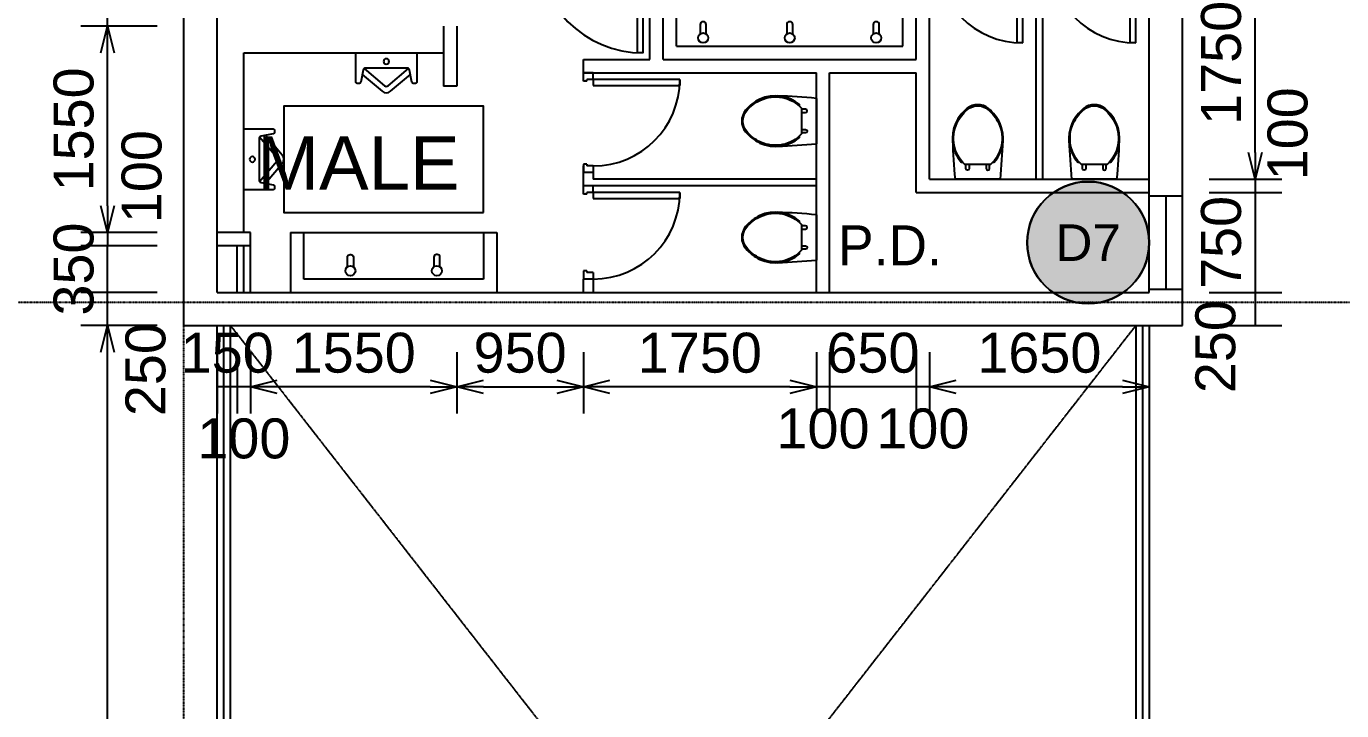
# Model space of a CAD drawing. Header units: millimetres. Extents: x 493 to 50177, y 313 to 55316.
# Drawn here: x 28105 to 37985, y 29615 to 34760 of the extents above; entities that cross this region are included whole.
import ezdxf
from ezdxf.enums import TextEntityAlignment as Align

# ---------------------------------------------------------------- set-up
doc = ezdxf.new("R2010")
doc.units = ezdxf.units.MM
doc.linetypes.add('CENTER', pattern=[50.8, 31.75, -6.35, 6.35, -6.35])
doc.linetypes.add('DASHDOT', pattern=[1, 0.5, -0.25, 0, -0.25])
doc.layers.get('0').update_dxf_attribs({"color": 8})
doc.layers.get('Defpoints').update_dxf_attribs({"color": 8})
for name, color, linetype in [('DLN020__', 8, 'DASHDOT'), ('DLN030', 8, 'Continuous'), ('DLN041__', 8, 'Continuous'), ('DLN220__', 8, 'Continuous'), ('DLN280__', 8, 'Continuous'), ('DLN324__', 8, 'Continuous'), ('DLN325-1', 8, 'Continuous'), ('DLN325__', 8, 'Continuous'), ('DLN327__', 8, 'CENTER'), ('DLN740__', 8, 'Continuous'), ('FITBATH', 8, 'Continuous'), ('FITDOOR', 8, 'Continuous'), ('FS-10', 8, 'Continuous'), ('MARK', 8, 'Continuous')]:
    doc.layers.add(name, color=color, linetype=linetype)
doc.styles.add('ROMANS', font='swissl.ttf')
doc.styles.add('SWIS721LT450', font='swissl.ttf')
doc.styles.add('SWIS721LT750', font='swissl.ttf')
doc.dimstyles.new('INTDIM', dxfattribs={"dimscale": 200, "dimtxt": 2.25, "dimasz": 1.5, "dimexe": 1, "dimexo": 0, "dimgap": 1, "dimtad": 1, "dimdec": 0, "dimrnd": 1, "dimzin": 1, "dimdsep": 46, "dimtxsty": 'SWIS721LT450', "dimcen": 1, "dimclrd": 256, "dimclre": 256, "dimclrt": 256, "dimaunit": 1, "dimadec": 3, "dimazin": 0, "dimtfac": 1, "dimtdec": 0, "dimtix": 1, "dimtmove": 2, "dimatfit": 0, "dimfxl": 1, "dimtolj": 1, "dimtzin": 0, "dimarcsym": 0})

# ---------------------------------------------------------------- blocks, each defined once
blk = doc.blocks.new('DIMARR')
for p, q in [((-1, 0.25), (0, 0)), ((-1, 0), (0, 0)), ((0, 0), (-1, -0.25))]:
    blk.add_line(p, q)
blk = doc.blocks.new('*D252')
at = {"layer": 'Defpoints', "color": 0, "transparency": 16777216}
for p in [(28715.3, 32510), (29288.6, 32510), (29288.6, 23785)]:
    blk.add_point(p, dxfattribs=at)
at = {"layer": 'DLN030', "lineweight": -2, "transparency": 16777216}
for p, q in [((29088.6, 32510), (28515.3, 32510)), ((28715.3, 23985), (28715.3, 32310)), ((29088.6, 23785), (28515.3, 23785))]:
    blk.add_line(p, q, dxfattribs=at)
at = {"layer": 'DLN030', "lineweight": -2, "transparency": 16777216, "xscale": 200, "yscale": 200, "zscale": 200}
for p, rotation in [((28715.3, 32510), 90), ((28715.3, 23785), 270)]:
    blk.add_blockref('DIMARR', p, dxfattribs=dict(at, rotation=rotation))
at = {"layer": 'DLN030', "transparency": 16777216, "insert": (28461.2, 28147.5), "char_height": 300, "attachment_point": 5, "rotation": 90, "style": 'SWIS721LT450'}
blk.add_mtext('\\A1;8725', dxfattribs=at)
blk = doc.blocks.new('*D388')
at = {"layer": 'Defpoints', "color": 0, "transparency": 16777216}
for p in [(28715.3, 32760), (29288.6, 32760), (29288.6, 32510)]:
    blk.add_point(p, dxfattribs=at)
at = {"layer": 'DLN030', "lineweight": -2, "transparency": 16777216}
for p, q in [((29088.6, 32760), (28515.3, 32760)), ((28715.3, 32510), (28715.3, 32760)), ((29088.6, 32510), (28515.3, 32510))]:
    blk.add_line(p, q, dxfattribs=at)
at = {"layer": 'DLN030', "transparency": 16777216, "insert": (29001.3, 32179.2), "char_height": 300, "attachment_point": 5, "rotation": 90, "style": 'SWIS721LT450'}
blk.add_mtext('\\A1;250', dxfattribs=at)
blk = doc.blocks.new('*D390')
at = {"layer": 'Defpoints', "color": 0, "transparency": 16777216}
for p in [(36788.6, 35360), (37334.4, 35360), (36788.6, 33610)]:
    blk.add_point(p, dxfattribs=at)
at = {"layer": 'DLN030', "lineweight": -2, "transparency": 16777216}
for p, q in [((36988.6, 35360), (37534.4, 35360)), ((37334.4, 33810), (37334.4, 35160)), ((36988.6, 33610), (37534.4, 33610))]:
    blk.add_line(p, q, dxfattribs=at)
at = {"layer": 'DLN030', "lineweight": -2, "transparency": 16777216, "xscale": 200, "yscale": 200, "zscale": 200}
for p, rotation in [((37334.4, 35360), 90), ((37334.4, 33610), 270)]:
    blk.add_blockref('DIMARR', p, dxfattribs=dict(at, rotation=rotation))
at = {"layer": 'DLN030', "transparency": 16777216, "insert": (37080.2, 34485), "char_height": 300, "attachment_point": 5, "rotation": 90, "style": 'SWIS721LT450'}
blk.add_mtext('\\A1;1750', dxfattribs=at)
blk = doc.blocks.new('*D391')
at = {"layer": 'Defpoints', "color": 0, "transparency": 16777216}
for p in [(36788.6, 33610), (36788.6, 33510), (37334.4, 33510)]:
    blk.add_point(p, dxfattribs=at)
at = {"layer": 'DLN030', "lineweight": -2, "transparency": 16777216}
for p, q in [((36988.6, 33610), (37534.4, 33610)), ((37334.4, 33610), (37334.4, 33510)), ((36988.6, 33510), (37534.4, 33510))]:
    blk.add_line(p, q, dxfattribs=at)
at = {"layer": 'DLN030', "transparency": 16777216, "insert": (37579.4, 33951.7), "char_height": 300, "attachment_point": 5, "rotation": 90, "style": 'SWIS721LT450'}
blk.add_mtext('\\A1;100', dxfattribs=at)
blk = doc.blocks.new('*D392')
at = {"layer": 'Defpoints', "color": 0, "transparency": 16777216}
for p in [(36788.6, 32760), (36788.6, 32510), (37334.4, 32510)]:
    blk.add_point(p, dxfattribs=at)
at = {"layer": 'DLN030', "lineweight": -2, "transparency": 16777216}
for p, q in [((36988.6, 32760), (37534.4, 32760)), ((37334.4, 32760), (37334.4, 32510)), ((36988.6, 32510), (37534.4, 32510))]:
    blk.add_line(p, q, dxfattribs=at)
at = {"layer": 'DLN030', "transparency": 16777216, "insert": (37037.6, 32351.8), "char_height": 300, "attachment_point": 5, "rotation": 90, "style": 'SWIS721LT450'}
blk.add_mtext('\\A1;250', dxfattribs=at)
blk = doc.blocks.new('*D393')
at = {"layer": 'Defpoints', "color": 0, "transparency": 16777216}
for p in [(36788.6, 33510), (36788.6, 32760), (37334.4, 32760)]:
    blk.add_point(p, dxfattribs=at)
at = {"layer": 'DLN030', "lineweight": -2, "transparency": 16777216}
for p, q in [((36988.6, 33510), (37534.4, 33510)), ((37334.4, 33510), (37334.4, 32760)), ((36988.6, 32760), (37534.4, 32760))]:
    blk.add_line(p, q, dxfattribs=at)
at = {"layer": 'DLN030', "transparency": 16777216, "insert": (37080.2, 33135), "char_height": 300, "attachment_point": 5, "rotation": 90, "style": 'SWIS721LT450'}
blk.add_mtext('\\A1;750', dxfattribs=at)
blk = doc.blocks.new('*D395')
at = {"layer": 'Defpoints', "color": 0, "transparency": 16777216}
for p in [(28715.3, 34860), (29288.6, 34860), (29288.6, 34760)]:
    blk.add_point(p, dxfattribs=at)
at = {"layer": 'DLN030', "lineweight": -2, "transparency": 16777216}
for p, q in [((29088.6, 34860), (28515.3, 34860)), ((28715.3, 34760), (28715.3, 34860)), ((29088.6, 34760), (28515.3, 34760))]:
    blk.add_line(p, q, dxfattribs=at)
at = {"layer": 'DLN030', "transparency": 16777216, "insert": (28934.2, 35194.6), "char_height": 300, "attachment_point": 5, "rotation": 90, "style": 'SWIS721LT450'}
blk.add_mtext('\\A1;100', dxfattribs=at)
blk = doc.blocks.new('*D396')
at = {"layer": 'Defpoints', "color": 0, "transparency": 16777216}
for p in [(29788.6, 32510), (31338.6, 32510), (29788.6, 32050.1)]:
    blk.add_point(p, dxfattribs=at)
at = {"layer": 'DLN030', "lineweight": -2, "transparency": 16777216}
for p, q in [((29788.6, 32310), (29788.6, 31850.1)), ((31338.6, 32310), (31338.6, 31850.1)), ((31138.6, 32050.1), (29988.6, 32050.1))]:
    blk.add_line(p, q, dxfattribs=at)
at = {"layer": 'DLN030', "lineweight": -2, "transparency": 16777216, "xscale": 200, "yscale": 200, "zscale": 200, "rotation": 180}
blk.add_blockref('DIMARR', (29788.6, 32050.1), dxfattribs=at)
at = {"layer": 'DLN030', "lineweight": -2, "transparency": 16777216, "xscale": 200, "yscale": 200, "zscale": 200}
blk.add_blockref('DIMARR', (31338.6, 32050.1), dxfattribs=at)
at = {"layer": 'DLN030', "transparency": 16777216, "insert": (30563.6, 32304.2), "char_height": 300, "attachment_point": 5, "style": 'SWIS721LT450'}
blk.add_mtext('\\A1;1550', dxfattribs=at)
blk = doc.blocks.new('*D397')
at = {"layer": 'Defpoints', "color": 0, "transparency": 16777216}
for p in [(29538.6, 32510), (29688.6, 32510), (29538.6, 32050.1)]:
    blk.add_point(p, dxfattribs=at)
at = {"layer": 'DLN030', "lineweight": -2, "transparency": 16777216}
for p, q in [((29538.6, 32310), (29538.6, 31850.1)), ((29688.6, 32310), (29688.6, 31850.1)), ((29688.6, 32050.1), (29538.6, 32050.1))]:
    blk.add_line(p, q, dxfattribs=at)
at = {"layer": 'DLN030', "transparency": 16777216, "insert": (29613.6, 32304.2), "char_height": 300, "attachment_point": 5, "style": 'SWIS721LT450'}
blk.add_mtext('\\A1;150', dxfattribs=at)
blk = doc.blocks.new('*D398')
at = {"layer": 'Defpoints', "color": 0, "transparency": 16777216}
for p in [(28715.3, 34760), (29288.6, 34760), (29288.6, 33210)]:
    blk.add_point(p, dxfattribs=at)
at = {"layer": 'DLN030', "lineweight": -2, "transparency": 16777216}
for p, q in [((29088.6, 34760), (28515.3, 34760)), ((28715.3, 33410), (28715.3, 34560)), ((29088.6, 33210), (28515.3, 33210))]:
    blk.add_line(p, q, dxfattribs=at)
at = {"layer": 'DLN030', "lineweight": -2, "transparency": 16777216, "xscale": 200, "yscale": 200, "zscale": 200}
for p, rotation in [((28715.3, 34760), 90), ((28715.3, 33210), 270)]:
    blk.add_blockref('DIMARR', p, dxfattribs=dict(at, rotation=rotation))
at = {"layer": 'DLN030', "transparency": 16777216, "insert": (28461.2, 33985), "char_height": 300, "attachment_point": 5, "rotation": 90, "style": 'SWIS721LT450'}
blk.add_mtext('\\A1;1550', dxfattribs=at)
blk = doc.blocks.new('*D399')
at = {"layer": 'Defpoints', "color": 0, "transparency": 16777216}
for p in [(29688.6, 32510), (29788.6, 32510), (29688.6, 32050.1)]:
    blk.add_point(p, dxfattribs=at)
at = {"layer": 'DLN030', "lineweight": -2, "transparency": 16777216}
for p, q in [((29688.6, 32310), (29688.6, 31850.1)), ((29788.6, 32310), (29788.6, 31850.1)), ((29788.6, 32050.1), (29688.6, 32050.1))]:
    blk.add_line(p, q, dxfattribs=at)
at = {"layer": 'DLN030', "transparency": 16777216, "insert": (29738.6, 31660.1), "char_height": 300, "attachment_point": 5, "style": 'SWIS721LT450'}
blk.add_mtext('\\A1;100', dxfattribs=at)
blk = doc.blocks.new('*D400')
at = {"layer": 'Defpoints', "color": 0, "transparency": 16777216}
for p in [(29288.6, 33210), (28715.3, 33110), (29288.6, 33110)]:
    blk.add_point(p, dxfattribs=at)
at = {"layer": 'DLN030', "lineweight": -2, "transparency": 16777216}
for p, q in [((29088.6, 33210), (28515.3, 33210)), ((28715.3, 33210), (28715.3, 33110)), ((29088.6, 33110), (28515.3, 33110))]:
    blk.add_line(p, q, dxfattribs=at)
at = {"layer": 'DLN030', "transparency": 16777216, "insert": (28972.1, 33629.9), "char_height": 300, "attachment_point": 5, "rotation": 90, "style": 'SWIS721LT450'}
blk.add_mtext('\\A1;100', dxfattribs=at)
blk = doc.blocks.new('*D401')
at = {"layer": 'Defpoints', "color": 0, "transparency": 16777216}
for p in [(28715.3, 33110), (29288.6, 33110), (29288.6, 32760)]:
    blk.add_point(p, dxfattribs=at)
at = {"layer": 'DLN030', "lineweight": -2, "transparency": 16777216}
for p, q in [((29088.6, 33110), (28515.3, 33110)), ((28715.3, 32760), (28715.3, 33110)), ((29088.6, 32760), (28515.3, 32760))]:
    blk.add_line(p, q, dxfattribs=at)
at = {"layer": 'DLN030', "transparency": 16777216, "insert": (28461.2, 32935), "char_height": 300, "attachment_point": 5, "rotation": 90, "style": 'SWIS721LT450'}
blk.add_mtext('\\A1;350', dxfattribs=at)
blk = doc.blocks.new('SANWC1')
at = {"layer": 'FITBATH'}
blk.add_lwpolyline([(0.317, 0.583, 0.06727), (0.374, 0.697, 0.082508), (0.404, 0.875, 0.082508), (0.374, 1.053, 0.090374), (0.291, 1.202, 0.104298), (0.157, 1.309, 0.116855), (0, 1.346, 0.116855), (-0.157, 1.309, 0.104298), (-0.291, 1.202, 0.090374), (-0.374, 1.053, 0.082508), (-0.404, 0.875, 0.082508), (-0.374, 0.697, 0.06727), (-0.317, 0.583, 0.06727)], format="xyb", dxfattribs=at)
for points in [[(-0.224, 1.147, 0.090374), (-0.292, 1.025, 0.082508), (-0.317, 0.875, 0.082508), (-0.292, 0.725, 0.090374), (-0.224, 0.603, 0.104298), (-0.118, 0.518, 0.116855), (0, 0.49, 0.116855), (0.118, 0.518, 0.104298), (0.224, 0.603, 0.090374), (0.292, 0.725, 0.082508), (0.317, 0.875, 0.082508), (0.292, 1.025, 0.090374), (0.224, 1.147, 0.104298), (0.118, 1.232, 0.116855), (0, 1.26, 0.116855), (-0.118, 1.232, 0.104298)], [(-0.452, 0.385), (0.452, 0.385, -0.414214), (0.5, 0.337), (0.5, 0.048, -0.414214), (0.452, 0), (-0.452, 0, -0.414214), (-0.5, 0.048), (-0.5, 0.337, -0.414214)]]:
    blk.add_lwpolyline(points, format="xyb", close=True, dxfattribs=at)
for points in [[(-0.317, 0.583), (-0.317, 0.385)], [(0.317, 0.583), (0.317, 0.385)]]:
    blk.add_lwpolyline(points, dxfattribs=at)
blk = doc.blocks.new('SANLAV1')
at = {"layer": 'FITBATH'}
for points in [[(0.492, 0.355, 0.195397), (0.459, 0.57, 0.106942), (0.341, 0.695, 0.081615), (0.188, 0.768, 0.069755), (0, 0.794, 0.069755), (-0.188, 0.768, 0.081615), (-0.341, 0.695, 0.106942), (-0.459, 0.57, 0.195397), (-0.492, 0.355, 0.195397)], [(0.492, 0.355), (0.453, 0.017, -0.380701), (0.434, 0), (-0.434, 0, -0.380701), (-0.453, 0.017), (-0.492, 0.355)]]:
    blk.add_lwpolyline(points, format="xyb", dxfattribs=at)
blk.add_lwpolyline([(0.412, 0.422, 0.135913), (0.383, 0.524, 0.106942), (0.291, 0.623, 0.081615), (0.163, 0.683, 0.069755), (0, 0.706, 0.069755), (-0.163, 0.683, 0.081615), (-0.291, 0.623, 0.106942), (-0.383, 0.524, 0.135913), (-0.412, 0.422, 0.135913), (-0.383, 0.319, 0.106942), (-0.291, 0.221, 0.081615), (-0.163, 0.16, 0.069755), (0, 0.137, 0.069755), (0.163, 0.16, 0.081615), (0.291, 0.221, 0.106942), (0.383, 0.319, 0.135913)], format="xyb", close=True, dxfattribs=at)
blk.add_circle((-0.002, 0.274), 0.049, dxfattribs=at)
blk = doc.blocks.new('DR1CL1')
at = {"layer": 'FITDOOR'}
for p, q in [((50, 0), (0, 0)), ((0, 0), (0, -75)), ((50, 0), (50, -50)), ((62.5, -75), (0, -75)), ((62.5, -50), (50, -50)), ((62.5, -50), (62.5, -75))]:
    blk.add_line(p, q, dxfattribs=at)
blk = doc.blocks.new('DR1CD')
at = {"layer": 'FITDOOR'}
for p, q in [((0, 1), (45, 1)), ((0, 1), (0, 0)), ((45, 0), (45, 1)), ((0, 0), (45, 0))]:
    blk.add_line(p, q, dxfattribs=at)
blk = doc.blocks.new('DR1CM')
at = {"layer": 'FITDOOR'}
blk.add_arc((0, 0), 1, 0, 90, dxfattribs=at)
blk = doc.blocks.new('DR1CR1')
at = {"layer": 'FITDOOR'}
for p, q in [((-50, 0), (0, 0)), ((-50, 0), (-50, -50)), ((0, 0), (0, -75)), ((-62.5, -50), (-62.5, -75)), ((-62.5, -50), (-50, -50)), ((-62.5, -75), (0, -75))]:
    blk.add_line(p, q, dxfattribs=at)
blk = doc.blocks.new('DR1CL2')
at = {"layer": 'FITDOOR'}
for p, q in [((50, 0), (0, 0)), ((0, 0), (0, -25)), ((50, 0), (50, -50)), ((12, -25), (0, -25)), ((0, -75), (0, -100)), ((12, -75), (0, -75)), ((62.5, -50), (50, -50)), ((62.5, -50), (62.5, -100)), ((62.5, -100), (0, -100))]:
    blk.add_line(p, q, dxfattribs=at)
blk = doc.blocks.new('DR1CR2')
at = {"layer": 'FITDOOR'}
for p, q in [((-50, 0), (-50, -50)), ((-50, 0), (0, 0)), ((0, 0), (0, -25)), ((-62.5, -50), (-50, -50)), ((-62.5, -50), (-62.5, -100)), ((-12, -25), (0, -25)), ((-12, -75), (0, -75)), ((0, -75), (0, -100)), ((-62.5, -100), (0, -100))]:
    blk.add_line(p, q, dxfattribs=at)
blk = doc.blocks.new('DR1AD')
at = {"layer": 'FITDOOR'}
for p, q in [((-45, 1), (0, 1)), ((-45, 1), (-45, 0)), ((0, 0), (0, 1)), ((-45, 0), (0, 0))]:
    blk.add_line(p, q, dxfattribs=at)
blk = doc.blocks.new('TOILET01')
at = {"layer": 'DLN740__'}
blk.add_line((170.7, 0), (-170.7, 0), dxfattribs=at)
for points in [[(112.8, 127.4), (123.6, 127.4, 0.294171), (164.9, 423.4, 0.11195), (81.6, 531.3, 0.35994), (-81.6, 531.3, 0.11195), (-164.9, 423.4, 0.294171), (-123.6, 127.4), (-112.8, 127.4)], [(-63.6, 110.7), (-63.6, 80.6, -1), (-88.4, 80.6), (-88.4, 110.7)], [(63.6, 110.7), (63.6, 80.6, 1), (88.4, 80.6), (88.4, 110.7)]]:
    blk.add_lwpolyline(points, format="xyb", dxfattribs=at)
blk.add_lwpolyline([(157.5, 420, -0.325454), (96.3, 110.7), (-96.3, 110.7, -0.325454), (-157.5, 420, -0.11195), (-76.5, 525, -0.35994), (76.5, 525, -0.11195)], format="xyb", close=True, dxfattribs=at)
for centre, start, end in [((6996.1, 618.7), 182.61819, 184.9339), ((-6996.1, 618.7), 355.0661, 357.38181)]:
    blk.add_arc(centre, 7193.5, start, end, dxfattribs=at)
blk = doc.blocks.new('URINAL')
at = {"layer": 'DLN740__'}
for points in [[(-173.5, -129.9, -0.355245), (-154, -114), (154, -114, -0.355245), (173.5, -129.9), (192.5, -221, 0.355529), (202.3, -229), (220, -229, 0.414214), (230, -219), (230, 0), (-230, 0), (-230, -219, 0.414214), (-220, -229), (-202.3, -229, 0.355529), (-192.5, -221), (-173.5, -129.9)], [(180.5, -163.4), (32.2, -288.3, -0.364844), (-32.2, -288.3), (-180.5, -163.4)], [(166.5, -118.4), (12.9, -247.7, -0.364844), (-12.9, -247.7), (-166.5, -118.4)]]:
    blk.add_lwpolyline(points, format="xyb", dxfattribs=at)
blk.add_circle((0, -64), 20.5, dxfattribs=at)
blk = doc.blocks.new('SANSLO-V01')
at = {"layer": 'FITBATH'}
for points in [[(225, 0), (225, 300, 0.414214), (125, 400), (-125, 400, 0.414214), (-225, 300), (-225, 0)], [(190, 85), (190, 290, 0.414214), (115, 365), (-115, 365, 0.414214), (-190, 290), (-190, 85, 0.414214), (-140, 35), (140, 35, 0.414214)]]:
    blk.add_lwpolyline(points, format="xyb", close=True, dxfattribs=at)
blk.add_circle((0, 115), 25, dxfattribs=at)
blk = doc.blocks.new('CORE_TOILET')
blk.add_line((-1650, -4825), (-875, -4825))
at = {"layer": 'DLN220__'}
for p, q in [((-3600, 0), (-3600, -550)), ((-3500, 0), (-3500, -550)), ((-850, -1550), (-850, 0)), ((-750, -1650), (-750, 0)), ((-3600, -550), (-3500, -550)), ((-3800, -1650), (-3800, -1550)), ((-3100, -1550), (-3800, -1550)), ((-850, -1550), (-3100, -1550)), ((-750, -1650), (-3800, -1650)), ((-3650, -2550), (-3750, -2550)), ((-3750, -3925), (-3750, -2550)), ((-3650, -3925), (-3650, -2550)), ((-4650, -2975), (-5200, -2975)), ((-4650, -2975), (-4650, -3075)), ((-3750, -3000), (-3750, -3100)), ((-4650, -3075), (-5200, -3075)), ((-1750, -3075), (-1650, -3075)), ((-1750, -3925), (-1750, -3075)), ((-1650, -4825), (-1650, -3075)), ((-3650, -3450), (-3650, -3450)), ((-5300, -3675), (-5300, -4125)), ((-5200, -3675), (-5200, -4125)), ((-4250, -3925), (-3750, -3925)), ((-4250, -4025), (-4250, -3925)), ((-3650, -3925), (-1750, -3925)), ((-4250, -4025), (-2500, -4025)), ((-2500, -5675), (-2500, -4025)), ((-2400, -5675), (-2400, -4025)), ((-2400, -4025), (-1750, -4025)), ((-1750, -4925), (-1750, -4025)), ((-5200, -4125), (-5300, -4125)), ((-1650, -4825), (0, -4825)), ((-1750, -4925), (0, -4925)), ((-6750, -5225), (-7000, -5225)), ((-6750, -5325), (-6750, -5225)), ((-6750, -5325), (-7000, -5325))]:
    blk.add_line(p, q, dxfattribs=at)
at = {"layer": 'DLN220__', "ltscale": 0.05}
blk.add_lwpolyline([(-5000, -5075), (-5000, -4275), (-6500, -4275), (-6500, -5075)], close=True, dxfattribs=at)
at = {"layer": 'DLN325__', "ltscale": 0.3}
for p, q in [((-6850, -5675), (-6850, -5325)), ((-6800, -5675), (-6800, -5325)), ((-6750, -5675), (-6750, -5325))]:
    blk.add_line(p, q, dxfattribs=at)
at = {"layer": 'DLN740__'}
for p, q in [((-980, -730), (-1600, -730)), ((-980, -770), (-1600, -770)), ((-850, -730), (-980, -730)), ((-850, -770), (-980, -770)), ((-1227.7, -1460), (-1767.7, -1460)), ((-1817.7, -1550), (-1817.7, -1510)), ((-1777.7, -1550), (-1777.7, -1510)), ((-1227.7, -1500), (-1767.7, -1500)), ((-1217.7, -1550), (-1217.7, -1510)), ((-1177.7, -1550), (-1177.7, -1510)), ((-800, -3075), (-900, -3075)), ((-900, -3150), (-800, -3150)), ((-850, -4825), (-850, -3150)), ((-800, -4825), (-800, -3150)), ((0, -3075), (-50, -3075)), ((-50, -3150), (0, -3150)), ((-1750, -3425), (-3650, -3425)), ((-3550, -3825), (-3550, -3425)), ((-1850, -3825), (-1850, -3425)), ((-3550, -3825), (-1850, -3825)), ((-6800, -3875), (-5300, -3875)), ((-4250, -4875), (-4250, -4725)), ((-4175, -4725), (-4175, -4825)), ((-2500, -4825), (-4175, -4825)), ((-2500, -4875), (-4250, -4875)), ((-6450, -5225), (-4900, -5225)), ((-6350, -5575), (-6350, -5225)), ((-5000, -5225), (-5000, -5575)), ((-4900, -5225), (-4900, -5675)), ((-5000, -5575), (-6350, -5575)), ((-4250, -5675), (-4250, -5575)), ((-4175, -5575), (-4175, -5675))]:
    blk.add_line(p, q, dxfattribs=at)
for points in [[(-3327.5, -3732.6), (-3327.5, -3660.7, 0.414214), (-3347.5, -3640.7), (-3352.5, -3640.7, 0.414214), (-3372.5, -3660.7), (-3372.5, -3732.6)], [(-2677.5, -3732.6), (-2677.5, -3660.7, 0.414214), (-2697.5, -3640.7), (-2702.5, -3640.7, 0.414214), (-2722.5, -3660.7), (-2722.5, -3732.6)], [(-2027.5, -3732.6), (-2027.5, -3660.7, 0.414214), (-2047.5, -3640.7), (-2052.5, -3640.7, 0.414214), (-2072.5, -3660.7), (-2072.5, -3732.6)], [(-6022.5, -5482.6), (-6022.5, -5410.7, -0.414214), (-6002.5, -5390.7), (-5997.5, -5390.7, -0.414214), (-5977.5, -5410.7), (-5977.5, -5482.6)], [(-5327.5, -5482.6), (-5327.5, -5410.7, 0.414214), (-5347.5, -5390.7), (-5352.5, -5390.7, 0.414214), (-5372.5, -5410.7), (-5372.5, -5482.6)]]:
    blk.add_lwpolyline(points, format="xyb", dxfattribs=at)
for points in [[(-6800, -5225), (-6800, -3875)], [(-6450, -5225), (-6450, -5675)]]:
    blk.add_lwpolyline(points, dxfattribs=at)
for centre in [(-3350, -3762.6), (-2700, -3762.6), (-2050, -3762.6), (-6000, -5512.6), (-5350, -5512.6)]:
    blk.add_circle(centre, 37.5, dxfattribs=at)
for centre, radius, start, end in [((-1600, -750), 20, 90, 270), ((-980, -750), 20, 90, 270), ((-1767.7, -1510), 50, 90, 180), ((-1227.7, -1510), 50, 0, 90), ((-1767.7, -1510), 10, 90, 180), ((-1227.7, -1510), 10, 0, 90)]:
    blk.add_arc(centre, radius, start, end, dxfattribs=at)
at = {"layer": 'FITDOOR'}
blk.add_arc((-3508.3, -1538), 942.4, 95.58245, 177.69071, dxfattribs=at)
at = {"layer": 'DLN325__', "xscale": -1}
for name, p, rotation in [('DR1CL2', (-3600, -550), 90), ('DR1CR2', (-3600, -1550), 90), ('DR1CL1', (-750, -1650), 180), ('DR1CR1', (0, -1650), 180)]:
    blk.add_blockref(name, p, dxfattribs=dict(at, rotation=rotation))
at = {"layer": 'DLN325__', "xscale": -1, "yscale": 850, "rotation": 90}
blk.add_blockref('DR1AD', (-3600, -1500), dxfattribs=at)
at = {"layer": 'DLN325__'}
for name, p, rotation in [('DR1CL2', (-3700, -1650), 270), ('DR1CR2', (-3650, -2550), 270), ('DR1CR2', (-4650, -3075), 180), ('DR1CL2', (-3750, -3075), 180)]:
    blk.add_blockref(name, p, dxfattribs=dict(at, rotation=rotation))
for p, xscale, yscale, zscale, rotation in [((-50, -1650), 650, 650, 650, 180), ((-3700, -1700), 800, 800, 800, 270), ((-3800, -3075), 800, 800, 800, 180)]:
    blk.add_blockref('DR1CM', p, dxfattribs=dict(at, xscale=xscale, yscale=yscale, zscale=zscale, rotation=rotation))
for p, yscale, rotation in [((-50, -1650), 650, 180), ((-3700, -1700), 800, 270), ((-3800, -3075), 800, 180)]:
    blk.add_blockref('DR1CD', p, dxfattribs=dict(at, yscale=yscale, rotation=rotation))
at = {"layer": 'DLN740__'}
for name, p, rotation in [('SANSLO-V01', (-375, 0), 180), ('TOILET01', (-2500, -4387.5), 90), ('TOILET01', (-2500, -5262.5), 90)]:
    blk.add_blockref(name, p, dxfattribs=dict(at, rotation=rotation))
for name, p, xscale, yscale, zscale, rotation in [('SANWC1', (-850, -1100), 550, 550, 550, 90), ('DR1CM', (-950, -3150), 650, 650, 650, 180), ('DR1CM', (-100, -3150), 650, 650, 650, 180), ('DR1CM', (-4175, -4075), 650, 650, 650, 270), ('DR1CM', (-4175, -4925), 650, 650, 650, 270)]:
    blk.add_blockref(name, p, dxfattribs=dict(at, xscale=xscale, yscale=yscale, zscale=zscale, rotation=rotation))
at = {"layer": 'DLN740__', "xscale": 400, "yscale": 400, "zscale": 400}
blk.add_blockref('SANLAV1', (-2300.4, -1550), dxfattribs=at)
at = {"layer": 'DLN740__'}
for name, p, xscale, rotation in [('DR1CL1', (-1650, -3150), -1, 180), ('DR1CR1', (-900, -3150), -1, 180), ('DR1CL1', (-800, -3150), -1, 180), ('DR1CR1', (-50, -3150), -1, 180), ('DR1CR1', (-4175, -4025), -1, 270), ('URINAL', (-6800, -4675), -1.000000000000002, 90.00000002556308), ('DR1CL1', (-4175, -4775), -1, 270), ('DR1CR1', (-4175, -4875), -1, 270), ('DR1CL1', (-4175, -5575), -1, 270)]:
    blk.add_blockref(name, p, dxfattribs=dict(at, xscale=xscale, rotation=rotation))
at = {"layer": 'DLN740__', "yscale": 650}
for p, rotation in [((-950, -3150), 180), ((-100, -3150), 180), ((-4175, -4075), 270), ((-4175, -4925), 270)]:
    blk.add_blockref('DR1CD', p, dxfattribs=dict(at, rotation=rotation))
at = {"layer": 'DLN740__', "xscale": -1}
blk.add_blockref('URINAL', (-5730, -3875), dxfattribs=at)
at = {"layer": 'DLN740__'}
for p in [(-1287.5, -4825), (-412.5, -4825)]:
    blk.add_blockref('TOILET01', p, dxfattribs=at)
at = {"layer": 'DLN041__', "insert": (-2337.2, -5471.5), "char_height": 300, "width": 1310.626, "attachment_point": 7, "style": 'SWIS721LT750'}
blk.add_mtext('{\\fUnivers|b0|i0|c0|p34;P.D.}', dxfattribs=at)
blk = doc.blocks.new('*D410')
at = {"layer": 'Defpoints', "color": 0, "transparency": 16777216}
for p in [(32288.6, 32510), (34038.6, 32510), (32288.6, 32050.1)]:
    blk.add_point(p, dxfattribs=at)
at = {"layer": 'DLN030', "lineweight": -2, "transparency": 16777216}
for p, q in [((32288.6, 32310), (32288.6, 31850.1)), ((34038.6, 32310), (34038.6, 31850.1)), ((33838.6, 32050.1), (32488.6, 32050.1))]:
    blk.add_line(p, q, dxfattribs=at)
at = {"layer": 'DLN030', "lineweight": -2, "transparency": 16777216, "xscale": 200, "yscale": 200, "zscale": 200, "rotation": 180}
blk.add_blockref('DIMARR', (32288.6, 32050.1), dxfattribs=at)
at = {"layer": 'DLN030', "lineweight": -2, "transparency": 16777216, "xscale": 200, "yscale": 200, "zscale": 200}
blk.add_blockref('DIMARR', (34038.6, 32050.1), dxfattribs=at)
at = {"layer": 'DLN030', "transparency": 16777216, "insert": (33163.6, 32304.2), "char_height": 300, "attachment_point": 5, "style": 'SWIS721LT450'}
blk.add_mtext('\\A1;1750', dxfattribs=at)
blk = doc.blocks.new('*D411')
at = {"layer": 'Defpoints', "color": 0, "transparency": 16777216}
for p in [(34038.6, 32510), (34138.6, 32510), (34038.6, 32050.1)]:
    blk.add_point(p, dxfattribs=at)
at = {"layer": 'DLN030', "lineweight": -2, "transparency": 16777216}
for p, q in [((34038.6, 32310), (34038.6, 31850.1)), ((34138.6, 32310), (34138.6, 31850.1)), ((34138.6, 32050.1), (34038.6, 32050.1))]:
    blk.add_line(p, q, dxfattribs=at)
at = {"layer": 'DLN030', "transparency": 16777216, "insert": (34088.6, 31735), "char_height": 300, "attachment_point": 5, "style": 'SWIS721LT450'}
blk.add_mtext('\\A1;100', dxfattribs=at)
blk = doc.blocks.new('*D412')
at = {"layer": 'Defpoints', "color": 0, "transparency": 16777216}
for p in [(34888.6, 32510), (36538.6, 32510), (34888.6, 32050.1)]:
    blk.add_point(p, dxfattribs=at)
at = {"layer": 'DLN030', "lineweight": -2, "transparency": 16777216}
for p, q in [((34888.6, 32310), (34888.6, 31850.1)), ((36538.6, 32310), (36538.6, 31850.1)), ((36338.6, 32050.1), (35088.6, 32050.1))]:
    blk.add_line(p, q, dxfattribs=at)
at = {"layer": 'DLN030', "lineweight": -2, "transparency": 16777216, "xscale": 200, "yscale": 200, "zscale": 200, "rotation": 180}
blk.add_blockref('DIMARR', (34888.6, 32050.1), dxfattribs=at)
at = {"layer": 'DLN030', "lineweight": -2, "transparency": 16777216, "xscale": 200, "yscale": 200, "zscale": 200}
blk.add_blockref('DIMARR', (36538.6, 32050.1), dxfattribs=at)
at = {"layer": 'DLN030', "transparency": 16777216, "insert": (35713.6, 32304.2), "char_height": 300, "attachment_point": 5, "style": 'SWIS721LT450'}
blk.add_mtext('\\A1;1650', dxfattribs=at)
blk = doc.blocks.new('*D413')
at = {"layer": 'Defpoints', "color": 0, "transparency": 16777216}
for p in [(34788.6, 32510), (34888.6, 32510), (34788.6, 32050.1)]:
    blk.add_point(p, dxfattribs=at)
at = {"layer": 'DLN030', "lineweight": -2, "transparency": 16777216}
for p, q in [((34788.6, 32310), (34788.6, 31850.1)), ((34888.6, 32310), (34888.6, 31850.1)), ((34888.6, 32050.1), (34788.6, 32050.1))]:
    blk.add_line(p, q, dxfattribs=at)
at = {"layer": 'DLN030', "transparency": 16777216, "insert": (34838.6, 31735), "char_height": 300, "attachment_point": 5, "style": 'SWIS721LT450'}
blk.add_mtext('\\A1;100', dxfattribs=at)
blk = doc.blocks.new('*D414')
at = {"layer": 'Defpoints', "color": 0, "transparency": 16777216}
for p in [(34138.6, 32510), (34788.6, 32510), (34138.6, 32050.1)]:
    blk.add_point(p, dxfattribs=at)
at = {"layer": 'DLN030', "lineweight": -2, "transparency": 16777216}
for p, q in [((34138.6, 32310), (34138.6, 31850.1)), ((34788.6, 32310), (34788.6, 31850.1)), ((34788.6, 32050.1), (34138.6, 32050.1))]:
    blk.add_line(p, q, dxfattribs=at)
at = {"layer": 'DLN030', "transparency": 16777216, "insert": (34463.6, 32304.2), "char_height": 300, "attachment_point": 5, "style": 'SWIS721LT450'}
blk.add_mtext('\\A1;650', dxfattribs=at)
blk = doc.blocks.new('*D415')
at = {"layer": 'Defpoints', "color": 0, "transparency": 16777216}
for p in [(31338.6, 32510), (32288.6, 32510), (32288.6, 32050.1)]:
    blk.add_point(p, dxfattribs=at)
at = {"layer": 'DLN030', "lineweight": -2, "transparency": 16777216}
for p, q in [((31338.6, 32310), (31338.6, 31850.1)), ((32288.6, 32310), (32288.6, 31850.1)), ((31538.6, 32050.1), (32088.6, 32050.1))]:
    blk.add_line(p, q, dxfattribs=at)
at = {"layer": 'DLN030', "lineweight": -2, "transparency": 16777216, "xscale": 200, "yscale": 200, "zscale": 200, "rotation": 180}
blk.add_blockref('DIMARR', (31338.6, 32050.1), dxfattribs=at)
at = {"layer": 'DLN030', "lineweight": -2, "transparency": 16777216, "xscale": 200, "yscale": 200, "zscale": 200}
blk.add_blockref('DIMARR', (32288.6, 32050.1), dxfattribs=at)
at = {"layer": 'DLN030', "transparency": 16777216, "insert": (31813.6, 32304.2), "char_height": 300, "attachment_point": 5, "style": 'SWIS721LT450'}
blk.add_mtext('\\A1;950', dxfattribs=at)
blk = doc.blocks.new('DRNO')
at = {"layer": 'MARK'}
blk.add_circle((0, 0), 1, dxfattribs=at)
at = {"layer": 'MARK', "style": 'ROMANS'}
blk.add_attdef('DRNO', text='', height=0.6, dxfattribs=at).set_placement((0, 0), align=Align.MIDDLE)

msp = doc.modelspace()

# ---------------------------------------------------------------- hatches: boundary and pattern name
at = {"layer": 'FS-10'}
h = msp.add_hatch(color=256, dxfattribs=at)
edge = h.paths.add_edge_path()
edge.add_arc((36080.3, 33133.6), 458.3, 0, 360)

# ---------------------------------------------------------------- linework, layer by layer
at = {"layer": 'DLN020__'}
for p, q in [((29288.6, 5956.3), (29288.6, 51206.3)), ((1788.6, 32685), (45540.1, 32685))]:
    msp.add_line(p, q, dxfattribs=at)
at = {"layer": 'DLN280__'}
for p, q in [((29288.6, 32510), (29288.6, 38685)), ((36788.6, 32510), (36788.6, 38685)), ((29538.6, 32760), (29538.6, 38435)), ((36538.6, 32760), (36538.6, 38435)), ((29538.6, 32760), (36538.6, 32760)), ((29288.6, 32510), (36788.6, 32510))]:
    msp.add_line(p, q, dxfattribs=at)
at = {"layer": 'DLN324__'}
for points in [[(36538.6, 32510), (36538.6, 23685), (29538.6, 23685), (29538.6, 32510)], [(36488.6, 32510), (36488.6, 23735), (29588.6, 23735), (29588.6, 32510)], [(36438.6, 32510), (36438.6, 23785), (29638.6, 23785), (29638.6, 32510)]]:
    msp.add_lwpolyline(points, dxfattribs=at)
at = {"layer": 'DLN325__', "ltscale": 0.3}
for p, q in [((36538.6, 33485), (36788.6, 33485)), ((36663.6, 33485), (36663.6, 32785)), ((29738.6, 32760), (29738.6, 33110)), ((36538.6, 32785), (36788.6, 32785))]:
    msp.add_line(p, q, dxfattribs=at)
at = {"layer": 'DLN327__', "ltscale": 0.03}
for p, q in [((29638.6, 23785), (36438.6, 32510)), ((29638.6, 32510), (36438.6, 23785))]:
    msp.add_line(p, q, dxfattribs=at)
at = {"layer": 'FS-10'}
msp.add_circle((36080.3, 33133.6), 458.3, dxfattribs=at)

# ---------------------------------------------------------------- block references
at = {"layer": 'DLN325-1'}
ref = msp.add_blockref('DRNO', (36080.3, 33133.6), dxfattribs=dict(at, xscale=-458.3333333333333, yscale=458.3333333333333, zscale=458.3333333333333, rotation=180))
ref.add_attrib('DRNO', 'D7', dxfattribs={"layer": 'MARK', "height": 275, "style": 'ROMANS'}).set_placement((36080.3, 33133.6), align=Align.MIDDLE)
at = {"layer": 'DLN740__'}
msp.add_blockref('CORE_TOILET', (36538.6, 38435), dxfattribs=at)

# ---------------------------------------------------------------- texts
at = {"layer": 'DLN041__', "style": 'SWIS721LT750'}
msp.add_text('MALE', height=400, dxfattribs=at).set_placement((29838, 33532.2))

# ---------------------------------------------------------------- dimensions: what is measured, and where the dimension line sits
at = {"layer": 'DLN030'}
for base, p1, p2, angle, picture, middle in [((28715.3, 34860), (29288.6, 34760), (29288.6, 34860), 270, '*D395', (28934.2, 35194.6)), ((37334.4, 33510), (36788.6, 33610), (36788.6, 33510), 90, '*D391', (37579.4, 33951.7)), ((28715.3, 33110), (29288.6, 33210), (29288.6, 33110), 90, '*D400', (28972.1, 33629.9)), ((28715.3, 32760), (29288.6, 32510), (29288.6, 32760), 270, '*D388', (29001.3, 32179.2)), ((37334.4, 32510), (36788.6, 32760), (36788.6, 32510), 90, '*D392', (37037.6, 32351.8))]:
    dim = msp.add_linear_dim(base=base, p1=p1, p2=p2, angle=angle, dimstyle='INTDIM', override={"dimscale": 1, "dimtxt": 300, "dimasz": 200, "dimexe": 200, "dimexo": 200, "dimgap": 100, "dimrnd": 0, "dimzin": 0, "dimblk": 'DIMARR', "dimcen": 200, "dimclrt": 256}, dxfattribs=at)
    dim.commit()
    dim.dimension.update_dxf_attribs({"geometry": picture, "text_midpoint": middle, "dimtype": 160})
for base, p1, p2, angle, picture, middle in [((37334.4, 35360), (36788.6, 33610), (36788.6, 35360), 270, '*D390', (37080.2, 34485)), ((28715.3, 34760), (29288.6, 33210), (29288.6, 34760), 270, '*D398', (28461.2, 33985)), ((37334.4, 32760), (36788.6, 33510), (36788.6, 32760), 90, '*D393', (37080.2, 33135)), ((28715.3, 33110), (29288.6, 32760), (29288.6, 33110), 270, '*D401', (28461.2, 32935)), ((28715.3, 32510), (29288.6, 23785), (29288.6, 32510), 270, '*D252', (28461.2, 28147.5)), ((32288.6, 32050.1), (31338.6, 32510), (32288.6, 32510), 180, '*D415', (31813.6, 32304.2))]:
    dim = msp.add_linear_dim(base=base, p1=p1, p2=p2, angle=angle, dimstyle='INTDIM', override={"dimscale": 1, "dimtxt": 300, "dimasz": 200, "dimexe": 200, "dimexo": 200, "dimgap": 100, "dimrnd": 0, "dimzin": 0, "dimblk": 'DIMARR', "dimcen": 200, "dimclrt": 256}, dxfattribs=at)
    dim.commit()
    dim.dimension.update_dxf_attribs({"geometry": picture, "text_midpoint": middle})
for base, p1, p2, picture, middle in [((29538.6, 32050.1), (29688.6, 32510), (29538.6, 32510), '*D397', (29613.6, 32304.2)), ((29788.6, 32050.1), (31338.6, 32510), (29788.6, 32510), '*D396', (30563.6, 32304.2)), ((32288.6, 32050.1), (34038.6, 32510), (32288.6, 32510), '*D410', (33163.6, 32304.2)), ((34138.6, 32050.1), (34788.6, 32510), (34138.6, 32510), '*D414', (34463.6, 32304.2)), ((34888.6, 32050.1), (36538.6, 32510), (34888.6, 32510), '*D412', (35713.6, 32304.2))]:
    dim = msp.add_linear_dim(base=base, p1=p1, p2=p2, dimstyle='INTDIM', override={"dimscale": 1, "dimtxt": 300, "dimasz": 200, "dimexe": 200, "dimexo": 200, "dimgap": 100, "dimrnd": 0, "dimzin": 0, "dimblk": 'DIMARR', "dimcen": 200, "dimclrt": 256}, dxfattribs=at)
    dim.commit()
    dim.dimension.update_dxf_attribs({"geometry": picture, "text_midpoint": middle})
for base, p1, p2, picture, middle in [((29688.6, 32050.1), (29788.6, 32510), (29688.6, 32510), '*D399', (29738.6, 31660.1)), ((34038.6, 32050.1), (34138.6, 32510), (34038.6, 32510), '*D411', (34088.6, 31735)), ((34788.6, 32050.1), (34888.6, 32510), (34788.6, 32510), '*D413', (34838.6, 31735))]:
    dim = msp.add_linear_dim(base=base, p1=p1, p2=p2, dimstyle='INTDIM', override={"dimscale": 1, "dimtxt": 300, "dimasz": 200, "dimexe": 200, "dimexo": 200, "dimgap": 100, "dimrnd": 0, "dimzin": 0, "dimblk": 'DIMARR', "dimcen": 200, "dimclrt": 256}, dxfattribs=at)
    dim.commit()
    dim.dimension.update_dxf_attribs({"geometry": picture, "text_midpoint": middle, "dimtype": 160})

doc.saveas('drawing.dxf')
